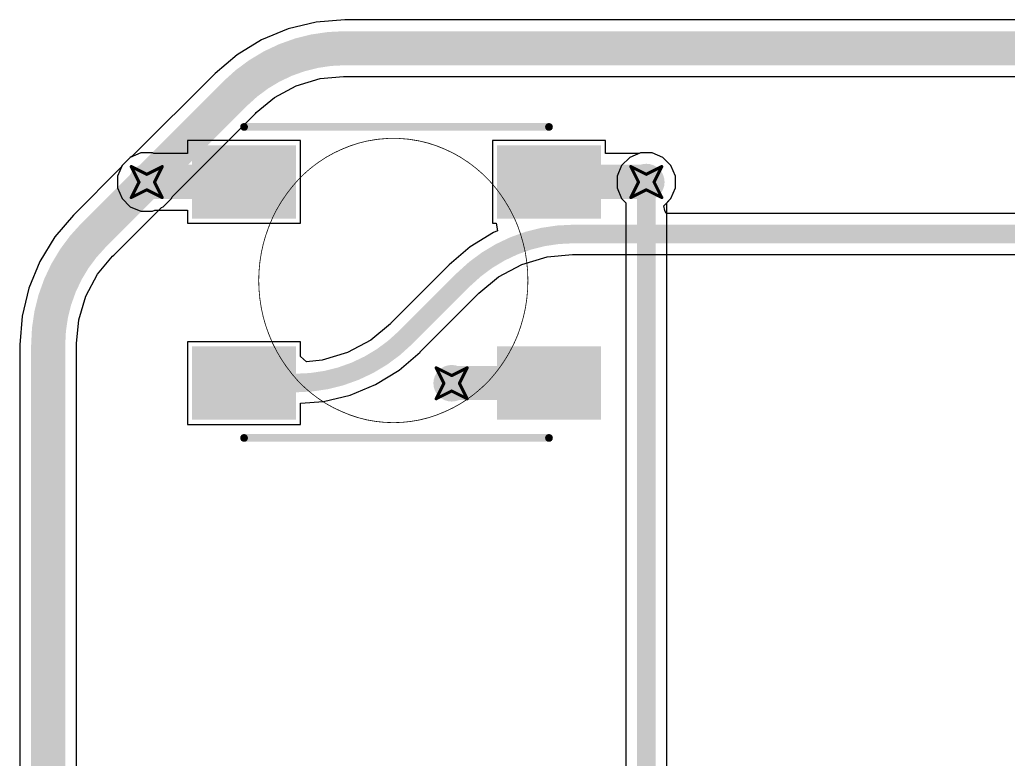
# Model space of a CAD drawing. Header units: inches. Extents: x -11 to 1110, y -7 to 455.
# Drawn here: x 598.4 to 614.61, y 272 to 284.13 of the extents above; entities that cross this region are included whole.
import ezdxf

# ---------------------------------------------------------------- set-up
doc = ezdxf.new("R2010")
doc.units = ezdxf.units.IN
for name, color, linetype in [('Bottom Layer', 5, 'Continuous'), ('Drill Drawing', 1, 'Continuous'), ('Mechanical 7', 56, 'Continuous'), ('Top Layer', 1, 'Continuous'), ('Top Overlay', 2, 'Continuous'), ('Top Paste', 8, 'Continuous'), ('Top Solder', 216, 'Continuous'), ('Via Holes', 16, 'Continuous')]:
    doc.layers.add(name, color=color, linetype=linetype)

msp = doc.modelspace()

# ---------------------------------------------------------------- hatches: boundary and pattern name
at = {"layer": 'Bottom Layer'}
h = msp.add_hatch(color=5, dxfattribs=at)
edge = h.paths.add_edge_path()
edge.add_arc((600.483, 281.471), 0.3, 0, 360)
h = msp.add_hatch(color=5, dxfattribs=at)
edge = h.paths.add_edge_path()
edge.add_arc((608.674, 281.471), 0.3, 0, 360)
h = msp.add_hatch(color=5, dxfattribs=at)
edge = h.paths.add_edge_path()
edge.add_arc((605.483, 278.171), 0.3, 0, 360)
at = {"layer": 'Top Layer'}
for points in [[(601.329, 281.975), (602.829, 281.975), (602.829, 280.975), (601.329, 280.975)], [(607.829, 280.975), (606.329, 280.975), (606.329, 281.975), (607.829, 281.975)], [(601.329, 278.675), (602.829, 278.675), (602.829, 277.675), (601.329, 277.675)], [(606.329, 278.675), (607.829, 278.675), (607.829, 277.675), (606.329, 277.675)]]:
    msp.add_hatch(color=1, dxfattribs=at).paths.add_polyline_path(points)
h = msp.add_hatch(color=1, dxfattribs=at)
edge = h.paths.add_edge_path()
edge.add_arc((600.483, 281.471), 0.3, 0, 360)
h = msp.add_hatch(color=1, dxfattribs=at)
edge = h.paths.add_edge_path()
edge.add_arc((608.674, 281.471), 0.3, 0, 360)
h = msp.add_hatch(color=1, dxfattribs=at)
edge = h.paths.add_edge_path()
edge.add_arc((605.483, 278.171), 0.3, 0, 360)
at = {"layer": 'Top Paste'}
for points in [[(601.329, 281.975), (602.829, 281.975), (602.829, 280.975), (601.329, 280.975)], [(607.829, 280.975), (606.329, 280.975), (606.329, 281.975), (607.829, 281.975)], [(601.329, 278.675), (602.829, 278.675), (602.829, 277.675), (601.329, 277.675)], [(606.329, 278.675), (607.829, 278.675), (607.829, 277.675), (606.329, 277.675)]]:
    msp.add_hatch(color=8, dxfattribs=at).paths.add_polyline_path(points)
at = {"layer": 'Top Solder'}
for points in [[(601.227, 282.076), (602.93, 282.076), (602.93, 280.873), (601.227, 280.873)], [(607.93, 280.873), (606.227, 280.873), (606.227, 282.076), (607.93, 282.076)], [(601.227, 278.776), (602.93, 278.776), (602.93, 277.573), (601.227, 277.573)], [(606.227, 278.776), (607.93, 278.776), (607.93, 277.573), (606.227, 277.573)]]:
    msp.add_hatch(color=216, dxfattribs=at).paths.add_polyline_path(points)
at = {"layer": 'Via Holes'}
h = msp.add_hatch(color=7, dxfattribs=at)
edge = h.paths.add_edge_path()
edge.add_arc((600.483, 281.471), 0.15, 0, 360)
h = msp.add_hatch(color=7, dxfattribs=at)
edge = h.paths.add_edge_path()
edge.add_arc((608.674, 281.471), 0.15, 0, 360)
h = msp.add_hatch(color=7, dxfattribs=at)
edge = h.paths.add_edge_path()
edge.add_arc((605.483, 278.171), 0.15, 0, 360)

# ---------------------------------------------------------------- linework, layer by layer
at = {"layer": 'Bottom Layer'}
for p, q in [((603.73, 284.133), (603.26, 284.096)), ((618.617, 284.133), (603.73, 284.133)), ((603.73, 284.133), (603.73, 284.133)), ((602.801, 283.986), (602.365, 283.805)), ((603.26, 284.096), (602.801, 283.986)), ((602.365, 283.805), (601.963, 283.559)), ((601.963, 283.559), (601.604, 283.252)), ((601.605, 283.252), (600.24, 281.888)), ((601.604, 283.252), (601.605, 283.252)), ((602.934, 283.048), (603.324, 283.167)), ((603.324, 283.167), (603.709, 283.204)), ((603.709, 283.204), (603.73, 283.2)), ((603.73, 283.2), (618.617, 283.2)), ((602.575, 282.856), (602.934, 283.048)), ((602.276, 282.611), (602.575, 282.856)), ((600.9, 281.229), (602.264, 282.593)), ((602.264, 282.593), (602.276, 282.611)), ((600.212, 281.876), (600.078, 281.742)), ((600.24, 281.888), (600.212, 281.876)), ((608.403, 281.876), (608.269, 281.742)), ((608.579, 281.949), (608.403, 281.876)), ((608.769, 281.949), (608.579, 281.949)), ((608.945, 281.876), (608.769, 281.949)), ((609.079, 281.742), (608.945, 281.876)), ((600.066, 281.714), (599.282, 280.929)), ((600.078, 281.742), (600.066, 281.714)), ((608.269, 281.742), (608.196, 281.566)), ((609.152, 281.566), (609.079, 281.742)), ((608.196, 281.566), (608.196, 281.376)), ((609.152, 281.376), (609.152, 281.566)), ((608.196, 281.376), (608.269, 281.201)), ((609.079, 281.201), (609.152, 281.376)), ((600.888, 281.201), (600.9, 281.229)), ((599.941, 280.27), (600.725, 281.054)), ((600.725, 281.054), (600.754, 281.066)), ((600.754, 281.066), (600.888, 281.201)), ((608.269, 281.201), (608.337, 281.132)), ((608.337, 281.132), (608.337, 268.299)), ((609.011, 281.132), (609.079, 281.201)), ((609.011, 268.299), (609.011, 281.132)), ((599.281, 280.929), (598.975, 280.571)), ((599.282, 280.929), (599.281, 280.929)), ((598.975, 280.571), (598.728, 280.168)), ((599.678, 279.959), (599.923, 280.258)), ((599.923, 280.258), (599.941, 280.27)), ((598.728, 280.168), (598.548, 279.732)), ((599.485, 279.599), (599.678, 279.959)), ((598.548, 279.732), (598.438, 279.274)), ((599.367, 279.209), (599.485, 279.599)), ((598.438, 279.274), (598.401, 278.803)), ((599.329, 278.824), (599.367, 279.209)), ((598.401, 278.803), (598.401, 278.803)), ((598.401, 278.803), (598.401, 264.054)), ((599.333, 278.803), (599.329, 278.824)), ((599.333, 264.054), (599.333, 278.803))]:
    msp.add_line(p, q, dxfattribs=at)
for points in [[(601.934, 282.923, 0.559, 0.559, -0.198912), (603.73, 283.666, 0.559, 0.559, 0)], [(603.73, 283.666, 0.559, 0.559, 0), (618.74, 283.666, 0.559, 0.559, 0)], [(600.483, 281.471, 0.559, 0.559, 0), (601.934, 282.923, 0.559, 0.559, 0)], [(599.611, 280.599, 0.559, 0.559, 0), (600.483, 281.471, 0.559, 0.559, 0)], [(608.674, 268.299, 0.305, 0.305, 0), (608.674, 281.471, 0.305, 0.305, 0)], [(598.867, 278.803, 0.559, 0.559, -0.198912), (599.611, 280.599, 0.559, 0.559, 0)], [(598.867, 263.931, 0.559, 0.559, 0), (598.867, 278.803, 0.559, 0.559, 0)]]:
    msp.add_lwpolyline(points, format="xyseb", dxfattribs=at)
for points in [[(603.591, 283.666, 0.279, 0.279, 1), (603.87, 283.666, 0.279, 0.279, 1)], [(603.591, 283.666, 0.279, 0.279, 1), (603.87, 283.666, 0.279, 0.279, 1)], [(601.795, 282.923, 0.279, 0.279, 1), (602.074, 282.923, 0.279, 0.279, 1)], [(601.795, 282.923, 0.279, 0.279, 1), (602.074, 282.923, 0.279, 0.279, 1)], [(600.343, 281.471, 0.279, 0.279, 1), (600.623, 281.471, 0.279, 0.279, 1)], [(600.343, 281.471, 0.279, 0.279, 1), (600.623, 281.471, 0.279, 0.279, 1)], [(608.598, 281.471, 0.152, 0.152, 1), (608.75, 281.471, 0.152, 0.152, 1)], [(599.471, 280.599, 0.279, 0.279, 1), (599.751, 280.599, 0.279, 0.279, 1)], [(599.471, 280.599, 0.279, 0.279, 1), (599.751, 280.599, 0.279, 0.279, 1)], [(598.728, 278.803, 0.279, 0.279, 1), (599.007, 278.803, 0.279, 0.279, 1)], [(598.728, 278.803, 0.279, 0.279, 1), (599.007, 278.803, 0.279, 0.279, 1)]]:
    msp.add_lwpolyline(points, format="xyseb", close=True, dxfattribs=at)
at = {"layer": 'Drill Drawing'}
for points in [[(600.229, 281.725, 0.0508, 0.0508, 0), (600.483, 281.598, 0.0508, 0.0508, 0)], [(600.229, 281.725, 0.0508, 0.0508, 0), (600.356, 281.471, 0.0508, 0.0508, 0)], [(600.483, 281.598, 0.0508, 0.0508, 0), (600.737, 281.725, 0.0508, 0.0508, 0)], [(600.61, 281.471, 0.0508, 0.0508, 0), (600.737, 281.725, 0.0508, 0.0508, 0)], [(608.42, 281.725, 0.0508, 0.0508, 0), (608.674, 281.598, 0.0508, 0.0508, 0)], [(608.42, 281.725, 0.0508, 0.0508, 0), (608.547, 281.471, 0.0508, 0.0508, 0)], [(608.674, 281.598, 0.0508, 0.0508, 0), (608.928, 281.725, 0.0508, 0.0508, 0)], [(608.801, 281.471, 0.0508, 0.0508, 0), (608.928, 281.725, 0.0508, 0.0508, 0)], [(600.229, 281.217, 0.0508, 0.0508, 0), (600.356, 281.471, 0.0508, 0.0508, 0)], [(600.61, 281.471, 0.0508, 0.0508, 0), (600.737, 281.217, 0.0508, 0.0508, 0)], [(608.42, 281.217, 0.0508, 0.0508, 0), (608.547, 281.471, 0.0508, 0.0508, 0)], [(608.801, 281.471, 0.0508, 0.0508, 0), (608.928, 281.217, 0.0508, 0.0508, 0)], [(600.229, 281.217, 0.0508, 0.0508, 0), (600.483, 281.344, 0.0508, 0.0508, 0)], [(600.483, 281.344, 0.0508, 0.0508, 0), (600.737, 281.217, 0.0508, 0.0508, 0)], [(608.42, 281.217, 0.0508, 0.0508, 0), (608.674, 281.344, 0.0508, 0.0508, 0)], [(608.674, 281.344, 0.0508, 0.0508, 0), (608.928, 281.217, 0.0508, 0.0508, 0)], [(605.229, 278.425, 0.0508, 0.0508, 0), (605.483, 278.298, 0.0508, 0.0508, 0)], [(605.229, 278.425, 0.0508, 0.0508, 0), (605.356, 278.171, 0.0508, 0.0508, 0)], [(605.483, 278.298, 0.0508, 0.0508, 0), (605.737, 278.425, 0.0508, 0.0508, 0)], [(605.61, 278.171, 0.0508, 0.0508, 0), (605.737, 278.425, 0.0508, 0.0508, 0)], [(605.229, 277.917, 0.0508, 0.0508, 0), (605.356, 278.171, 0.0508, 0.0508, 0)], [(605.61, 278.171, 0.0508, 0.0508, 0), (605.737, 277.917, 0.0508, 0.0508, 0)], [(605.229, 277.917, 0.0508, 0.0508, 0), (605.483, 278.044, 0.0508, 0.0508, 0)], [(605.483, 278.044, 0.0508, 0.0508, 0), (605.737, 277.917, 0.0508, 0.0508, 0)]]:
    msp.add_lwpolyline(points, format="xyseb", dxfattribs=at)
for points in [[(600.216, 281.725, 0.0254, 0.0254, 1), (600.242, 281.725, 0.0254, 0.0254, 1)], [(600.216, 281.725, 0.0254, 0.0254, 1), (600.242, 281.725, 0.0254, 0.0254, 1)], [(600.724, 281.725, 0.0254, 0.0254, 1), (600.75, 281.725, 0.0254, 0.0254, 1)], [(600.724, 281.725, 0.0254, 0.0254, 1), (600.75, 281.725, 0.0254, 0.0254, 1)], [(608.407, 281.725, 0.0254, 0.0254, 1), (608.433, 281.725, 0.0254, 0.0254, 1)], [(608.407, 281.725, 0.0254, 0.0254, 1), (608.433, 281.725, 0.0254, 0.0254, 1)], [(608.915, 281.725, 0.0254, 0.0254, 1), (608.941, 281.725, 0.0254, 0.0254, 1)], [(608.915, 281.725, 0.0254, 0.0254, 1), (608.941, 281.725, 0.0254, 0.0254, 1)], [(600.47, 281.598, 0.0254, 0.0254, 1), (600.496, 281.598, 0.0254, 0.0254, 1)], [(600.47, 281.598, 0.0254, 0.0254, 1), (600.496, 281.598, 0.0254, 0.0254, 1)], [(608.661, 281.598, 0.0254, 0.0254, 1), (608.687, 281.598, 0.0254, 0.0254, 1)], [(608.661, 281.598, 0.0254, 0.0254, 1), (608.687, 281.598, 0.0254, 0.0254, 1)], [(600.343, 281.471, 0.0254, 0.0254, 1), (600.369, 281.471, 0.0254, 0.0254, 1)], [(600.343, 281.471, 0.0254, 0.0254, 1), (600.369, 281.471, 0.0254, 0.0254, 1)], [(600.597, 281.471, 0.0254, 0.0254, 1), (600.623, 281.471, 0.0254, 0.0254, 1)], [(600.597, 281.471, 0.0254, 0.0254, 1), (600.623, 281.471, 0.0254, 0.0254, 1)], [(608.534, 281.471, 0.0254, 0.0254, 1), (608.56, 281.471, 0.0254, 0.0254, 1)], [(608.534, 281.471, 0.0254, 0.0254, 1), (608.56, 281.471, 0.0254, 0.0254, 1)], [(608.788, 281.471, 0.0254, 0.0254, 1), (608.814, 281.471, 0.0254, 0.0254, 1)], [(608.788, 281.471, 0.0254, 0.0254, 1), (608.814, 281.471, 0.0254, 0.0254, 1)], [(600.216, 281.217, 0.0254, 0.0254, 1), (600.242, 281.217, 0.0254, 0.0254, 1)], [(600.216, 281.217, 0.0254, 0.0254, 1), (600.242, 281.217, 0.0254, 0.0254, 1)], [(600.47, 281.344, 0.0254, 0.0254, 1), (600.496, 281.344, 0.0254, 0.0254, 1)], [(600.47, 281.344, 0.0254, 0.0254, 1), (600.496, 281.344, 0.0254, 0.0254, 1)], [(600.724, 281.217, 0.0254, 0.0254, 1), (600.75, 281.217, 0.0254, 0.0254, 1)], [(600.724, 281.217, 0.0254, 0.0254, 1), (600.75, 281.217, 0.0254, 0.0254, 1)], [(608.407, 281.217, 0.0254, 0.0254, 1), (608.433, 281.217, 0.0254, 0.0254, 1)], [(608.407, 281.217, 0.0254, 0.0254, 1), (608.433, 281.217, 0.0254, 0.0254, 1)], [(608.661, 281.344, 0.0254, 0.0254, 1), (608.687, 281.344, 0.0254, 0.0254, 1)], [(608.661, 281.344, 0.0254, 0.0254, 1), (608.687, 281.344, 0.0254, 0.0254, 1)], [(608.915, 281.217, 0.0254, 0.0254, 1), (608.941, 281.217, 0.0254, 0.0254, 1)], [(608.915, 281.217, 0.0254, 0.0254, 1), (608.941, 281.217, 0.0254, 0.0254, 1)], [(605.216, 278.425, 0.0254, 0.0254, 1), (605.242, 278.425, 0.0254, 0.0254, 1)], [(605.216, 278.425, 0.0254, 0.0254, 1), (605.242, 278.425, 0.0254, 0.0254, 1)], [(605.47, 278.298, 0.0254, 0.0254, 1), (605.496, 278.298, 0.0254, 0.0254, 1)], [(605.47, 278.298, 0.0254, 0.0254, 1), (605.496, 278.298, 0.0254, 0.0254, 1)], [(605.724, 278.425, 0.0254, 0.0254, 1), (605.75, 278.425, 0.0254, 0.0254, 1)], [(605.724, 278.425, 0.0254, 0.0254, 1), (605.75, 278.425, 0.0254, 0.0254, 1)], [(605.343, 278.171, 0.0254, 0.0254, 1), (605.369, 278.171, 0.0254, 0.0254, 1)], [(605.343, 278.171, 0.0254, 0.0254, 1), (605.369, 278.171, 0.0254, 0.0254, 1)], [(605.597, 278.171, 0.0254, 0.0254, 1), (605.623, 278.171, 0.0254, 0.0254, 1)], [(605.597, 278.171, 0.0254, 0.0254, 1), (605.623, 278.171, 0.0254, 0.0254, 1)], [(605.47, 278.044, 0.0254, 0.0254, 1), (605.496, 278.044, 0.0254, 0.0254, 1)], [(605.47, 278.044, 0.0254, 0.0254, 1), (605.496, 278.044, 0.0254, 0.0254, 1)], [(605.216, 277.917, 0.0254, 0.0254, 1), (605.242, 277.917, 0.0254, 0.0254, 1)], [(605.216, 277.917, 0.0254, 0.0254, 1), (605.242, 277.917, 0.0254, 0.0254, 1)], [(605.724, 277.917, 0.0254, 0.0254, 1), (605.75, 277.917, 0.0254, 0.0254, 1)], [(605.724, 277.917, 0.0254, 0.0254, 1), (605.75, 277.917, 0.0254, 0.0254, 1)]]:
    msp.add_lwpolyline(points, format="xyseb", close=True, dxfattribs=at)
at = {"layer": 'Mechanical 7'}
for points in [[(604.095, 282.144, 0.0127, 0.0127, -0.104119), (604.958, 282.144, 0.0127, 0.0127, 0)], [(604.095, 282.144, 0.0127, 0.0127, -0.104119), (604.958, 282.144, 0.0127, 0.0127, 0)], [(603.684, 282.01, 0.0127, 0.0127, -0.052114), (604.095, 282.144, 0.0127, 0.0127, 0)], [(603.684, 282.01, 0.0127, 0.0127, -0.052114), (604.095, 282.144, 0.0127, 0.0127, 0)], [(604.958, 282.144, 0.0127, 0.0127, -0.053396), (605.371, 282.01, 0.0127, 0.0127, 0)], [(604.958, 282.144, 0.0127, 0.0127, -0.053396), (605.371, 282.01, 0.0127, 0.0127, 0)], [(603.302, 281.797, 0.0127, 0.0127, -0.054572), (603.684, 282.01, 0.0127, 0.0127, 0)], [(603.302, 281.797, 0.0127, 0.0127, -0.054572), (603.684, 282.01, 0.0127, 0.0127, 0)], [(605.371, 282.01, 0.0127, 0.0127, -0.05253), (605.751, 281.797, 0.0127, 0.0127, 0)], [(605.371, 282.01, 0.0127, 0.0127, -0.05253), (605.751, 281.797, 0.0127, 0.0127, 0)], [(603.16, 281.689, 0.0127, 0.0127, -0.017982), (603.302, 281.797, 0.0127, 0.0127, 0)], [(603.16, 281.689, 0.0127, 0.0127, -0.017982), (603.302, 281.797, 0.0127, 0.0127, 0)], [(605.751, 281.797, 0.0127, 0.0127, -0.02272), (605.926, 281.66, 0.0127, 0.0127, 0)], [(605.751, 281.797, 0.0127, 0.0127, -0.02272), (605.926, 281.66, 0.0127, 0.0127, 0)], [(602.965, 281.507, 0.0127, 0.0127, -0.030746), (603.16, 281.689, 0.0127, 0.0127, 0)], [(602.965, 281.507, 0.0127, 0.0127, -0.030746), (603.16, 281.689, 0.0127, 0.0127, 0)], [(605.926, 281.66, 0.0127, 0.0127, -0.025635), (606.088, 281.507, 0.0127, 0.0127, 0)], [(605.926, 281.66, 0.0127, 0.0127, -0.025635), (606.088, 281.507, 0.0127, 0.0127, 0)], [(602.691, 281.151, 0.0127, 0.0127, -0.044074), (602.965, 281.507, 0.0127, 0.0127, 0)], [(602.691, 281.151, 0.0127, 0.0127, -0.044074), (602.965, 281.507, 0.0127, 0.0127, 0)], [(606.088, 281.507, 0.0127, 0.0127, -0.020959), (606.205, 281.372, 0.0127, 0.0127, 0)], [(606.088, 281.507, 0.0127, 0.0127, -0.020959), (606.205, 281.372, 0.0127, 0.0127, 0)], [(606.205, 281.372, 0.0127, 0.0127, -0.013963), (606.286, 281.264, 0.0127, 0.0127, 0)], [(606.205, 281.372, 0.0127, 0.0127, -0.013963), (606.286, 281.264, 0.0127, 0.0127, 0)], [(606.286, 281.264, 0.0127, 0.0127, -0.012507), (606.362, 281.151, 0.0127, 0.0127, 0)], [(606.286, 281.264, 0.0127, 0.0127, -0.012507), (606.362, 281.151, 0.0127, 0.0127, 0)], [(602.489, 280.75, 0.0127, 0.0127, -0.050386), (602.691, 281.151, 0.0127, 0.0127, 0)], [(602.489, 280.75, 0.0127, 0.0127, -0.050386), (602.691, 281.151, 0.0127, 0.0127, 0)], [(606.362, 281.151, 0.0127, 0.0127, -0.033211), (606.512, 280.875, 0.0127, 0.0127, 0)], [(606.362, 281.151, 0.0127, 0.0127, -0.033211), (606.512, 280.875, 0.0127, 0.0127, 0)], [(602.473, 280.708, 0.0127, 0.0127, -0.00538), (602.489, 280.75, 0.0127, 0.0127, 0)], [(602.473, 280.708, 0.0127, 0.0127, -0.00538), (602.489, 280.75, 0.0127, 0.0127, 0)], [(606.512, 280.875, 0.0127, 0.0127, -0.012964), (606.566, 280.75, 0.0127, 0.0127, 0)], [(606.512, 280.875, 0.0127, 0.0127, -0.012964), (606.566, 280.75, 0.0127, 0.0127, 0)], [(606.566, 280.75, 0.0127, 0.0127, -0.043294), (606.691, 280.313, 0.0127, 0.0127, 0)], [(606.566, 280.75, 0.0127, 0.0127, -0.043294), (606.691, 280.313, 0.0127, 0.0127, 0)], [(602.362, 280.313, 0.0127, 0.0127, -0.043492), (602.473, 280.708, 0.0127, 0.0127, 0)], [(602.362, 280.313, 0.0127, 0.0127, -0.043492), (602.473, 280.708, 0.0127, 0.0127, 0)], [(602.319, 279.856, 0.0127, 0.0127, -0.04646), (602.362, 280.313, 0.0127, 0.0127, 0)], [(602.319, 279.856, 0.0127, 0.0127, -0.04646), (602.362, 280.313, 0.0127, 0.0127, 0)], [(606.691, 280.313, 0.0127, 0.0127, -0.04536), (606.733, 279.856, 0.0127, 0.0127, 0)], [(606.691, 280.313, 0.0127, 0.0127, -0.04536), (606.733, 279.856, 0.0127, 0.0127, 0)], [(602.362, 279.401, 0.0127, 0.0127, -0.046745), (602.319, 279.856, 0.0127, 0.0127, 0)], [(602.362, 279.401, 0.0127, 0.0127, -0.046745), (602.319, 279.856, 0.0127, 0.0127, 0)], [(606.733, 279.856, 0.0127, 0.0127, -0.045639), (606.691, 279.401, 0.0127, 0.0127, 0)], [(606.733, 279.856, 0.0127, 0.0127, -0.045639), (606.691, 279.401, 0.0127, 0.0127, 0)], [(602.489, 278.964, 0.0127, 0.0127, -0.050034), (602.362, 279.401, 0.0127, 0.0127, 0)], [(602.489, 278.964, 0.0127, 0.0127, -0.050034), (602.362, 279.401, 0.0127, 0.0127, 0)], [(606.691, 279.401, 0.0127, 0.0127, -0.044565), (606.566, 278.964, 0.0127, 0.0127, 0)], [(606.691, 279.401, 0.0127, 0.0127, -0.044565), (606.566, 278.964, 0.0127, 0.0127, 0)], [(602.691, 278.564, 0.0127, 0.0127, -0.050389), (602.489, 278.964, 0.0127, 0.0127, 0)], [(602.691, 278.564, 0.0127, 0.0127, -0.050389), (602.489, 278.964, 0.0127, 0.0127, 0)], [(606.566, 278.964, 0.0127, 0.0127, -0.031489), (606.43, 278.679, 0.0127, 0.0127, 0)], [(606.566, 278.964, 0.0127, 0.0127, -0.031489), (606.43, 278.679, 0.0127, 0.0127, 0)], [(606.43, 278.679, 0.0127, 0.0127, -0.014663), (606.362, 278.564, 0.0127, 0.0127, 0)], [(606.43, 278.679, 0.0127, 0.0127, -0.014663), (606.362, 278.564, 0.0127, 0.0127, 0)], [(602.965, 278.207, 0.0127, 0.0127, -0.043998), (602.691, 278.564, 0.0127, 0.0127, 0)], [(602.965, 278.207, 0.0127, 0.0127, -0.043998), (602.691, 278.564, 0.0127, 0.0127, 0)], [(606.362, 278.564, 0.0127, 0.0127, -0.017303), (606.259, 278.414, 0.0127, 0.0127, 0)], [(606.362, 278.564, 0.0127, 0.0127, -0.017303), (606.259, 278.414, 0.0127, 0.0127, 0)], [(606.259, 278.414, 0.0127, 0.0127, -0.019469), (606.147, 278.274, 0.0127, 0.0127, 0)], [(606.259, 278.414, 0.0127, 0.0127, -0.019469), (606.147, 278.274, 0.0127, 0.0127, 0)], [(603.059, 278.114, 0.0127, 0.0127, -0.016016), (602.965, 278.207, 0.0127, 0.0127, 0)], [(603.059, 278.114, 0.0127, 0.0127, -0.016016), (602.965, 278.207, 0.0127, 0.0127, 0)], [(606.088, 278.207, 0.0127, 0.0127, -0.025701), (605.926, 278.055, 0.0127, 0.0127, 0)], [(606.088, 278.207, 0.0127, 0.0127, -0.025701), (605.926, 278.055, 0.0127, 0.0127, 0)], [(606.147, 278.274, 0.0127, 0.0127, -0.010518), (606.088, 278.207, 0.0127, 0.0127, 0)], [(606.147, 278.274, 0.0127, 0.0127, -0.010518), (606.088, 278.207, 0.0127, 0.0127, 0)], [(603.16, 278.026, 0.0127, 0.0127, -0.014702), (603.059, 278.114, 0.0127, 0.0127, 0)], [(603.16, 278.026, 0.0127, 0.0127, -0.014702), (603.059, 278.114, 0.0127, 0.0127, 0)], [(603.302, 277.917, 0.0127, 0.0127, -0.017412), (603.16, 278.026, 0.0127, 0.0127, 0)], [(603.302, 277.917, 0.0127, 0.0127, -0.017412), (603.16, 278.026, 0.0127, 0.0127, 0)], [(605.926, 278.055, 0.0127, 0.0127, -0.017969), (605.787, 277.944, 0.0127, 0.0127, 0)], [(605.926, 278.055, 0.0127, 0.0127, -0.017969), (605.787, 277.944, 0.0127, 0.0127, 0)], [(603.684, 277.705, 0.0127, 0.0127, -0.055044), (603.302, 277.917, 0.0127, 0.0127, 0)], [(603.684, 277.705, 0.0127, 0.0127, -0.055044), (603.302, 277.917, 0.0127, 0.0127, 0)], [(605.751, 277.917, 0.0127, 0.0127, -0.053007), (605.371, 277.705, 0.0127, 0.0127, 0)], [(605.751, 277.917, 0.0127, 0.0127, -0.053007), (605.371, 277.705, 0.0127, 0.0127, 0)], [(605.751, 277.917, 0.0127, 0.0127, 0), (605.787, 277.944, 0.0127, 0.0127, 0)], [(605.751, 277.917, 0.0127, 0.0127, 0), (605.787, 277.944, 0.0127, 0.0127, 0)], [(604.095, 277.57, 0.0127, 0.0127, -0.052662), (603.684, 277.705, 0.0127, 0.0127, 0)], [(604.095, 277.57, 0.0127, 0.0127, -0.052662), (603.684, 277.705, 0.0127, 0.0127, 0)], [(605.371, 277.705, 0.0127, 0.0127, -0.053946), (604.958, 277.57, 0.0127, 0.0127, 0)], [(605.371, 277.705, 0.0127, 0.0127, -0.053946), (604.958, 277.57, 0.0127, 0.0127, 0)], [(604.527, 277.525, 0.0127, 0.0127, -0.051442), (604.095, 277.57, 0.0127, 0.0127, 0)], [(604.527, 277.525, 0.0127, 0.0127, -0.051442), (604.095, 277.57, 0.0127, 0.0127, 0)], [(604.958, 277.57, 0.0127, 0.0127, -0.051571), (604.527, 277.525, 0.0127, 0.0127, 0)], [(604.958, 277.57, 0.0127, 0.0127, -0.051571), (604.527, 277.525, 0.0127, 0.0127, 0)]]:
    msp.add_lwpolyline(points, format="xyseb", dxfattribs=at)
for points in [[(604.091, 282.144, 0.00635, 0.00635, 1), (604.098, 282.144, 0.00635, 0.00635, 1)], [(604.091, 282.144, 0.00635, 0.00635, 1), (604.098, 282.144, 0.00635, 0.00635, 1)], [(604.091, 282.144, 0.00635, 0.00635, 1), (604.098, 282.144, 0.00635, 0.00635, 1)], [(604.091, 282.144, 0.00635, 0.00635, 1), (604.098, 282.144, 0.00635, 0.00635, 1)], [(604.955, 282.144, 0.00635, 0.00635, 1), (604.961, 282.144, 0.00635, 0.00635, 1)], [(604.955, 282.144, 0.00635, 0.00635, 1), (604.961, 282.144, 0.00635, 0.00635, 1)], [(604.955, 282.144, 0.00635, 0.00635, 1), (604.961, 282.144, 0.00635, 0.00635, 1)], [(604.955, 282.144, 0.00635, 0.00635, 1), (604.961, 282.144, 0.00635, 0.00635, 1)], [(603.681, 282.01, 0.00635, 0.00635, 1), (603.687, 282.01, 0.00635, 0.00635, 1)], [(603.681, 282.01, 0.00635, 0.00635, 1), (603.687, 282.01, 0.00635, 0.00635, 1)], [(603.681, 282.01, 0.00635, 0.00635, 1), (603.687, 282.01, 0.00635, 0.00635, 1)], [(603.681, 282.01, 0.00635, 0.00635, 1), (603.687, 282.01, 0.00635, 0.00635, 1)], [(605.368, 282.01, 0.00635, 0.00635, 1), (605.374, 282.01, 0.00635, 0.00635, 1)], [(605.368, 282.01, 0.00635, 0.00635, 1), (605.374, 282.01, 0.00635, 0.00635, 1)], [(605.368, 282.01, 0.00635, 0.00635, 1), (605.374, 282.01, 0.00635, 0.00635, 1)], [(605.368, 282.01, 0.00635, 0.00635, 1), (605.374, 282.01, 0.00635, 0.00635, 1)], [(603.298, 281.797, 0.00635, 0.00635, 1), (603.305, 281.797, 0.00635, 0.00635, 1)], [(603.298, 281.797, 0.00635, 0.00635, 1), (603.305, 281.797, 0.00635, 0.00635, 1)], [(603.298, 281.797, 0.00635, 0.00635, 1), (603.305, 281.797, 0.00635, 0.00635, 1)], [(603.298, 281.797, 0.00635, 0.00635, 1), (603.305, 281.797, 0.00635, 0.00635, 1)], [(605.747, 281.797, 0.00635, 0.00635, 1), (605.754, 281.797, 0.00635, 0.00635, 1)], [(605.747, 281.797, 0.00635, 0.00635, 1), (605.754, 281.797, 0.00635, 0.00635, 1)], [(605.747, 281.797, 0.00635, 0.00635, 1), (605.754, 281.797, 0.00635, 0.00635, 1)], [(605.747, 281.797, 0.00635, 0.00635, 1), (605.754, 281.797, 0.00635, 0.00635, 1)], [(603.157, 281.689, 0.00635, 0.00635, 1), (603.163, 281.689, 0.00635, 0.00635, 1)], [(603.157, 281.689, 0.00635, 0.00635, 1), (603.163, 281.689, 0.00635, 0.00635, 1)], [(603.157, 281.689, 0.00635, 0.00635, 1), (603.163, 281.689, 0.00635, 0.00635, 1)], [(603.157, 281.689, 0.00635, 0.00635, 1), (603.163, 281.689, 0.00635, 0.00635, 1)], [(605.923, 281.66, 0.00635, 0.00635, 1), (605.93, 281.66, 0.00635, 0.00635, 1)], [(605.923, 281.66, 0.00635, 0.00635, 1), (605.93, 281.66, 0.00635, 0.00635, 1)], [(605.923, 281.66, 0.00635, 0.00635, 1), (605.93, 281.66, 0.00635, 0.00635, 1)], [(605.923, 281.66, 0.00635, 0.00635, 1), (605.93, 281.66, 0.00635, 0.00635, 1)], [(602.961, 281.507, 0.00635, 0.00635, 1), (602.968, 281.507, 0.00635, 0.00635, 1)], [(602.961, 281.507, 0.00635, 0.00635, 1), (602.968, 281.507, 0.00635, 0.00635, 1)], [(602.961, 281.507, 0.00635, 0.00635, 1), (602.968, 281.507, 0.00635, 0.00635, 1)], [(602.961, 281.507, 0.00635, 0.00635, 1), (602.968, 281.507, 0.00635, 0.00635, 1)], [(606.085, 281.507, 0.00635, 0.00635, 1), (606.091, 281.507, 0.00635, 0.00635, 1)], [(606.085, 281.507, 0.00635, 0.00635, 1), (606.091, 281.507, 0.00635, 0.00635, 1)], [(606.085, 281.507, 0.00635, 0.00635, 1), (606.091, 281.507, 0.00635, 0.00635, 1)], [(606.085, 281.507, 0.00635, 0.00635, 1), (606.091, 281.507, 0.00635, 0.00635, 1)], [(606.201, 281.372, 0.00635, 0.00635, 1), (606.208, 281.372, 0.00635, 0.00635, 1)], [(606.201, 281.372, 0.00635, 0.00635, 1), (606.208, 281.372, 0.00635, 0.00635, 1)], [(606.201, 281.372, 0.00635, 0.00635, 1), (606.208, 281.372, 0.00635, 0.00635, 1)], [(606.201, 281.372, 0.00635, 0.00635, 1), (606.208, 281.372, 0.00635, 0.00635, 1)], [(606.283, 281.264, 0.00635, 0.00635, 1), (606.289, 281.264, 0.00635, 0.00635, 1)], [(606.283, 281.264, 0.00635, 0.00635, 1), (606.289, 281.264, 0.00635, 0.00635, 1)], [(606.283, 281.264, 0.00635, 0.00635, 1), (606.289, 281.264, 0.00635, 0.00635, 1)], [(606.283, 281.264, 0.00635, 0.00635, 1), (606.289, 281.264, 0.00635, 0.00635, 1)], [(602.687, 281.151, 0.00635, 0.00635, 1), (602.694, 281.151, 0.00635, 0.00635, 1)], [(602.687, 281.151, 0.00635, 0.00635, 1), (602.694, 281.151, 0.00635, 0.00635, 1)], [(602.687, 281.151, 0.00635, 0.00635, 1), (602.694, 281.151, 0.00635, 0.00635, 1)], [(602.687, 281.151, 0.00635, 0.00635, 1), (602.694, 281.151, 0.00635, 0.00635, 1)], [(606.359, 281.151, 0.00635, 0.00635, 1), (606.365, 281.151, 0.00635, 0.00635, 1)], [(606.359, 281.151, 0.00635, 0.00635, 1), (606.365, 281.151, 0.00635, 0.00635, 1)], [(606.359, 281.151, 0.00635, 0.00635, 1), (606.365, 281.151, 0.00635, 0.00635, 1)], [(606.359, 281.151, 0.00635, 0.00635, 1), (606.365, 281.151, 0.00635, 0.00635, 1)], [(602.486, 280.75, 0.00635, 0.00635, 1), (602.493, 280.75, 0.00635, 0.00635, 1)], [(602.486, 280.75, 0.00635, 0.00635, 1), (602.493, 280.75, 0.00635, 0.00635, 1)], [(602.486, 280.75, 0.00635, 0.00635, 1), (602.493, 280.75, 0.00635, 0.00635, 1)], [(602.486, 280.75, 0.00635, 0.00635, 1), (602.493, 280.75, 0.00635, 0.00635, 1)], [(606.509, 280.875, 0.00635, 0.00635, 1), (606.515, 280.875, 0.00635, 0.00635, 1)], [(606.509, 280.875, 0.00635, 0.00635, 1), (606.515, 280.875, 0.00635, 0.00635, 1)], [(606.509, 280.875, 0.00635, 0.00635, 1), (606.515, 280.875, 0.00635, 0.00635, 1)], [(606.509, 280.875, 0.00635, 0.00635, 1), (606.515, 280.875, 0.00635, 0.00635, 1)], [(606.563, 280.75, 0.00635, 0.00635, 1), (606.569, 280.75, 0.00635, 0.00635, 1)], [(606.563, 280.75, 0.00635, 0.00635, 1), (606.569, 280.75, 0.00635, 0.00635, 1)], [(606.563, 280.75, 0.00635, 0.00635, 1), (606.569, 280.75, 0.00635, 0.00635, 1)], [(606.563, 280.75, 0.00635, 0.00635, 1), (606.569, 280.75, 0.00635, 0.00635, 1)], [(602.47, 280.708, 0.00635, 0.00635, 1), (602.476, 280.708, 0.00635, 0.00635, 1)], [(602.47, 280.708, 0.00635, 0.00635, 1), (602.476, 280.708, 0.00635, 0.00635, 1)], [(602.47, 280.708, 0.00635, 0.00635, 1), (602.476, 280.708, 0.00635, 0.00635, 1)], [(602.47, 280.708, 0.00635, 0.00635, 1), (602.476, 280.708, 0.00635, 0.00635, 1)], [(602.359, 280.313, 0.00635, 0.00635, 1), (602.365, 280.313, 0.00635, 0.00635, 1)], [(602.359, 280.313, 0.00635, 0.00635, 1), (602.365, 280.313, 0.00635, 0.00635, 1)], [(602.359, 280.313, 0.00635, 0.00635, 1), (602.365, 280.313, 0.00635, 0.00635, 1)], [(602.359, 280.313, 0.00635, 0.00635, 1), (602.365, 280.313, 0.00635, 0.00635, 1)], [(606.687, 280.313, 0.00635, 0.00635, 1), (606.694, 280.313, 0.00635, 0.00635, 1)], [(606.687, 280.313, 0.00635, 0.00635, 1), (606.694, 280.313, 0.00635, 0.00635, 1)], [(606.687, 280.313, 0.00635, 0.00635, 1), (606.694, 280.313, 0.00635, 0.00635, 1)], [(606.687, 280.313, 0.00635, 0.00635, 1), (606.694, 280.313, 0.00635, 0.00635, 1)], [(602.316, 279.856, 0.00635, 0.00635, 1), (602.322, 279.856, 0.00635, 0.00635, 1)], [(602.316, 279.856, 0.00635, 0.00635, 1), (602.322, 279.856, 0.00635, 0.00635, 1)], [(602.316, 279.856, 0.00635, 0.00635, 1), (602.322, 279.856, 0.00635, 0.00635, 1)], [(602.316, 279.856, 0.00635, 0.00635, 1), (602.322, 279.856, 0.00635, 0.00635, 1)], [(606.729, 279.856, 0.00635, 0.00635, 1), (606.736, 279.856, 0.00635, 0.00635, 1)], [(606.729, 279.856, 0.00635, 0.00635, 1), (606.736, 279.856, 0.00635, 0.00635, 1)], [(606.729, 279.856, 0.00635, 0.00635, 1), (606.736, 279.856, 0.00635, 0.00635, 1)], [(606.729, 279.856, 0.00635, 0.00635, 1), (606.736, 279.856, 0.00635, 0.00635, 1)], [(602.359, 279.401, 0.00635, 0.00635, 1), (602.365, 279.401, 0.00635, 0.00635, 1)], [(602.359, 279.401, 0.00635, 0.00635, 1), (602.365, 279.401, 0.00635, 0.00635, 1)], [(602.359, 279.401, 0.00635, 0.00635, 1), (602.365, 279.401, 0.00635, 0.00635, 1)], [(602.359, 279.401, 0.00635, 0.00635, 1), (602.365, 279.401, 0.00635, 0.00635, 1)], [(606.687, 279.401, 0.00635, 0.00635, 1), (606.694, 279.401, 0.00635, 0.00635, 1)], [(606.687, 279.401, 0.00635, 0.00635, 1), (606.694, 279.401, 0.00635, 0.00635, 1)], [(606.687, 279.401, 0.00635, 0.00635, 1), (606.694, 279.401, 0.00635, 0.00635, 1)], [(606.687, 279.401, 0.00635, 0.00635, 1), (606.694, 279.401, 0.00635, 0.00635, 1)], [(602.486, 278.964, 0.00635, 0.00635, 1), (602.493, 278.964, 0.00635, 0.00635, 1)], [(602.486, 278.964, 0.00635, 0.00635, 1), (602.493, 278.964, 0.00635, 0.00635, 1)], [(602.486, 278.964, 0.00635, 0.00635, 1), (602.493, 278.964, 0.00635, 0.00635, 1)], [(602.486, 278.964, 0.00635, 0.00635, 1), (602.493, 278.964, 0.00635, 0.00635, 1)], [(606.563, 278.964, 0.00635, 0.00635, 1), (606.569, 278.964, 0.00635, 0.00635, 1)], [(606.563, 278.964, 0.00635, 0.00635, 1), (606.569, 278.964, 0.00635, 0.00635, 1)], [(606.563, 278.964, 0.00635, 0.00635, 1), (606.569, 278.964, 0.00635, 0.00635, 1)], [(606.563, 278.964, 0.00635, 0.00635, 1), (606.569, 278.964, 0.00635, 0.00635, 1)], [(606.427, 278.679, 0.00635, 0.00635, 1), (606.434, 278.679, 0.00635, 0.00635, 1)], [(606.427, 278.679, 0.00635, 0.00635, 1), (606.434, 278.679, 0.00635, 0.00635, 1)], [(606.427, 278.679, 0.00635, 0.00635, 1), (606.434, 278.679, 0.00635, 0.00635, 1)], [(606.427, 278.679, 0.00635, 0.00635, 1), (606.434, 278.679, 0.00635, 0.00635, 1)], [(602.687, 278.564, 0.00635, 0.00635, 1), (602.694, 278.564, 0.00635, 0.00635, 1)], [(602.687, 278.564, 0.00635, 0.00635, 1), (602.694, 278.564, 0.00635, 0.00635, 1)], [(602.687, 278.564, 0.00635, 0.00635, 1), (602.694, 278.564, 0.00635, 0.00635, 1)], [(602.687, 278.564, 0.00635, 0.00635, 1), (602.694, 278.564, 0.00635, 0.00635, 1)], [(606.359, 278.564, 0.00635, 0.00635, 1), (606.365, 278.564, 0.00635, 0.00635, 1)], [(606.359, 278.564, 0.00635, 0.00635, 1), (606.365, 278.564, 0.00635, 0.00635, 1)], [(606.359, 278.564, 0.00635, 0.00635, 1), (606.365, 278.564, 0.00635, 0.00635, 1)], [(606.359, 278.564, 0.00635, 0.00635, 1), (606.365, 278.564, 0.00635, 0.00635, 1)], [(606.256, 278.414, 0.00635, 0.00635, 1), (606.262, 278.414, 0.00635, 0.00635, 1)], [(606.256, 278.414, 0.00635, 0.00635, 1), (606.262, 278.414, 0.00635, 0.00635, 1)], [(606.256, 278.414, 0.00635, 0.00635, 1), (606.262, 278.414, 0.00635, 0.00635, 1)], [(606.256, 278.414, 0.00635, 0.00635, 1), (606.262, 278.414, 0.00635, 0.00635, 1)], [(602.961, 278.207, 0.00635, 0.00635, 1), (602.968, 278.207, 0.00635, 0.00635, 1)], [(602.961, 278.207, 0.00635, 0.00635, 1), (602.968, 278.207, 0.00635, 0.00635, 1)], [(602.961, 278.207, 0.00635, 0.00635, 1), (602.968, 278.207, 0.00635, 0.00635, 1)], [(602.961, 278.207, 0.00635, 0.00635, 1), (602.968, 278.207, 0.00635, 0.00635, 1)], [(606.085, 278.207, 0.00635, 0.00635, 1), (606.091, 278.207, 0.00635, 0.00635, 1)], [(606.085, 278.207, 0.00635, 0.00635, 1), (606.091, 278.207, 0.00635, 0.00635, 1)], [(606.085, 278.207, 0.00635, 0.00635, 1), (606.091, 278.207, 0.00635, 0.00635, 1)], [(606.085, 278.207, 0.00635, 0.00635, 1), (606.091, 278.207, 0.00635, 0.00635, 1)], [(606.144, 278.274, 0.00635, 0.00635, 1), (606.151, 278.274, 0.00635, 0.00635, 1)], [(606.144, 278.274, 0.00635, 0.00635, 1), (606.151, 278.274, 0.00635, 0.00635, 1)], [(606.144, 278.274, 0.00635, 0.00635, 1), (606.151, 278.274, 0.00635, 0.00635, 1)], [(606.144, 278.274, 0.00635, 0.00635, 1), (606.151, 278.274, 0.00635, 0.00635, 1)], [(603.056, 278.114, 0.00635, 0.00635, 1), (603.063, 278.114, 0.00635, 0.00635, 1)], [(603.056, 278.114, 0.00635, 0.00635, 1), (603.063, 278.114, 0.00635, 0.00635, 1)], [(603.056, 278.114, 0.00635, 0.00635, 1), (603.063, 278.114, 0.00635, 0.00635, 1)], [(603.056, 278.114, 0.00635, 0.00635, 1), (603.063, 278.114, 0.00635, 0.00635, 1)], [(603.157, 278.026, 0.00635, 0.00635, 1), (603.163, 278.026, 0.00635, 0.00635, 1)], [(603.157, 278.026, 0.00635, 0.00635, 1), (603.163, 278.026, 0.00635, 0.00635, 1)], [(603.157, 278.026, 0.00635, 0.00635, 1), (603.163, 278.026, 0.00635, 0.00635, 1)], [(603.157, 278.026, 0.00635, 0.00635, 1), (603.163, 278.026, 0.00635, 0.00635, 1)], [(605.923, 278.055, 0.00635, 0.00635, 1), (605.93, 278.055, 0.00635, 0.00635, 1)], [(605.923, 278.055, 0.00635, 0.00635, 1), (605.93, 278.055, 0.00635, 0.00635, 1)], [(605.923, 278.055, 0.00635, 0.00635, 1), (605.93, 278.055, 0.00635, 0.00635, 1)], [(605.923, 278.055, 0.00635, 0.00635, 1), (605.93, 278.055, 0.00635, 0.00635, 1)], [(603.298, 277.917, 0.00635, 0.00635, 1), (603.305, 277.917, 0.00635, 0.00635, 1)], [(603.298, 277.917, 0.00635, 0.00635, 1), (603.305, 277.917, 0.00635, 0.00635, 1)], [(603.298, 277.917, 0.00635, 0.00635, 1), (603.305, 277.917, 0.00635, 0.00635, 1)], [(603.298, 277.917, 0.00635, 0.00635, 1), (603.305, 277.917, 0.00635, 0.00635, 1)], [(605.747, 277.917, 0.00635, 0.00635, 1), (605.754, 277.917, 0.00635, 0.00635, 1)], [(605.747, 277.917, 0.00635, 0.00635, 1), (605.754, 277.917, 0.00635, 0.00635, 1)], [(605.747, 277.917, 0.00635, 0.00635, 1), (605.754, 277.917, 0.00635, 0.00635, 1)], [(605.747, 277.917, 0.00635, 0.00635, 1), (605.754, 277.917, 0.00635, 0.00635, 1)], [(605.784, 277.944, 0.00635, 0.00635, 1), (605.79, 277.944, 0.00635, 0.00635, 1)], [(605.784, 277.944, 0.00635, 0.00635, 1), (605.79, 277.944, 0.00635, 0.00635, 1)], [(605.784, 277.944, 0.00635, 0.00635, 1), (605.79, 277.944, 0.00635, 0.00635, 1)], [(605.784, 277.944, 0.00635, 0.00635, 1), (605.79, 277.944, 0.00635, 0.00635, 1)], [(603.681, 277.705, 0.00635, 0.00635, 1), (603.687, 277.705, 0.00635, 0.00635, 1)], [(603.681, 277.705, 0.00635, 0.00635, 1), (603.687, 277.705, 0.00635, 0.00635, 1)], [(603.681, 277.705, 0.00635, 0.00635, 1), (603.687, 277.705, 0.00635, 0.00635, 1)], [(603.681, 277.705, 0.00635, 0.00635, 1), (603.687, 277.705, 0.00635, 0.00635, 1)], [(605.368, 277.705, 0.00635, 0.00635, 1), (605.374, 277.705, 0.00635, 0.00635, 1)], [(605.368, 277.705, 0.00635, 0.00635, 1), (605.374, 277.705, 0.00635, 0.00635, 1)], [(605.368, 277.705, 0.00635, 0.00635, 1), (605.374, 277.705, 0.00635, 0.00635, 1)], [(605.368, 277.705, 0.00635, 0.00635, 1), (605.374, 277.705, 0.00635, 0.00635, 1)], [(604.091, 277.57, 0.00635, 0.00635, 1), (604.098, 277.57, 0.00635, 0.00635, 1)], [(604.091, 277.57, 0.00635, 0.00635, 1), (604.098, 277.57, 0.00635, 0.00635, 1)], [(604.091, 277.57, 0.00635, 0.00635, 1), (604.098, 277.57, 0.00635, 0.00635, 1)], [(604.091, 277.57, 0.00635, 0.00635, 1), (604.098, 277.57, 0.00635, 0.00635, 1)], [(604.524, 277.525, 0.00635, 0.00635, 1), (604.531, 277.525, 0.00635, 0.00635, 1)], [(604.524, 277.525, 0.00635, 0.00635, 1), (604.531, 277.525, 0.00635, 0.00635, 1)], [(604.524, 277.525, 0.00635, 0.00635, 1), (604.531, 277.525, 0.00635, 0.00635, 1)], [(604.524, 277.525, 0.00635, 0.00635, 1), (604.531, 277.525, 0.00635, 0.00635, 1)], [(604.955, 277.57, 0.00635, 0.00635, 1), (604.961, 277.57, 0.00635, 0.00635, 1)], [(604.955, 277.57, 0.00635, 0.00635, 1), (604.961, 277.57, 0.00635, 0.00635, 1)], [(604.955, 277.57, 0.00635, 0.00635, 1), (604.961, 277.57, 0.00635, 0.00635, 1)], [(604.955, 277.57, 0.00635, 0.00635, 1), (604.961, 277.57, 0.00635, 0.00635, 1)]]:
    msp.add_lwpolyline(points, format="xyseb", close=True, dxfattribs=at)
at = {"layer": 'Top Layer'}
for p, q in [((603.006, 282.152), (601.151, 282.152)), ((601.151, 282.152), (601.151, 281.941)), ((603.006, 280.797), (603.006, 282.152)), ((608.006, 282.152), (606.151, 282.152)), ((606.151, 282.152), (606.151, 280.797)), ((608.006, 281.941), (608.006, 282.152)), ((600.212, 281.876), (600.078, 281.742)), ((600.388, 281.949), (600.212, 281.876)), ((600.578, 281.949), (600.388, 281.949)), ((600.598, 281.941), (600.578, 281.949)), ((601.151, 281.941), (600.598, 281.941)), ((608.559, 281.941), (608.006, 281.941)), ((608.579, 281.949), (608.559, 281.941)), ((608.769, 281.949), (608.579, 281.949)), ((608.945, 281.876), (608.769, 281.949)), ((609.079, 281.742), (608.945, 281.876)), ((600.078, 281.742), (600.005, 281.566)), ((609.152, 281.566), (609.079, 281.742)), ((600.005, 281.566), (600.005, 281.376)), ((609.152, 281.376), (609.152, 281.566)), ((600.005, 281.376), (600.078, 281.201)), ((609.079, 281.201), (609.152, 281.376)), ((600.078, 281.201), (600.212, 281.066)), ((600.212, 281.066), (600.388, 280.993)), ((608.962, 281.083), (609.079, 281.201)), ((608.976, 281.004), (608.962, 281.083)), ((600.388, 280.993), (600.578, 280.993)), ((600.578, 280.993), (600.614, 281.008)), ((600.614, 281.008), (601.151, 281.008)), ((601.151, 281.008), (601.151, 280.797)), ((609.001, 280.956), (608.976, 281.004)), ((615.228, 280.956), (609.001, 280.956)), ((601.151, 280.797), (603.006, 280.797)), ((606.151, 280.797), (606.212, 280.797)), ((606.212, 280.797), (606.237, 280.672)), ((606.17, 280.644), (605.785, 280.408)), ((606.237, 280.672), (606.17, 280.644)), ((605.785, 280.408), (605.441, 280.115)), ((606.632, 280.119), (607.046, 280.245)), ((607.046, 280.245), (607.462, 280.285)), ((607.462, 280.285), (607.477, 280.283)), ((607.477, 280.283), (615.228, 280.283)), ((605.443, 280.113), (604.486, 279.157)), ((605.441, 280.115), (605.443, 280.113)), ((606.251, 279.915), (606.632, 280.119)), ((605.927, 279.65), (606.251, 279.915)), ((604.962, 278.68), (605.919, 279.637)), ((605.919, 279.637), (605.927, 279.65)), ((604.478, 279.144), (604.155, 278.879)), ((604.486, 279.157), (604.478, 279.144)), ((603.006, 278.852), (601.151, 278.852)), ((601.151, 278.852), (601.151, 277.497)), ((603.006, 278.609), (603.006, 278.852)), ((604.155, 278.879), (603.773, 278.675)), ((603.773, 278.675), (603.359, 278.549)), ((604.621, 278.385), (604.964, 278.679)), ((604.964, 278.679), (604.962, 278.68)), ((603.1, 278.524), (603.006, 278.609)), ((603.359, 278.549), (603.1, 278.524)), ((604.235, 278.149), (604.621, 278.385)), ((603.818, 277.976), (604.235, 278.149)), ((603.379, 277.871), (603.818, 277.976)), ((603.006, 277.842), (603.379, 277.871)), ((603.006, 277.497), (603.006, 277.842)), ((601.151, 277.497), (603.006, 277.497))]:
    msp.add_line(p, q, dxfattribs=at)
for points in [[(600.483, 281.475, 0.559, 0.559, 0), (602.079, 281.475, 0.559, 0.559, 0)], [(607.079, 281.475, 0.559, 0.559, 0), (608.674, 281.475, 0.559, 0.559, 0)], [(605.681, 279.875, 0.305, 0.305, -0.198912), (607.477, 280.619, 0.305, 0.305, 0)], [(607.477, 280.619, 0.305, 0.305, 0), (615.228, 280.619, 0.305, 0.305, 0)], [(604.724, 278.919, 0.305, 0.305, 0), (605.681, 279.875, 0.305, 0.305, 0)], [(604.724, 278.919, 0.305, 0.305, -0.198912), (602.928, 278.175, 0.305, 0.305, 0)], [(602.079, 278.175, 0.305, 0.305, 0), (602.928, 278.175, 0.305, 0.305, 0)], [(605.483, 278.175, 0.559, 0.559, 0), (607.079, 278.175, 0.559, 0.559, 0)]]:
    msp.add_lwpolyline(points, format="xyseb", dxfattribs=at)
for points in [[(600.343, 281.475, 0.279, 0.279, 1), (600.623, 281.475, 0.279, 0.279, 1)], [(601.939, 281.475, 0.279, 0.279, 1), (602.218, 281.475, 0.279, 0.279, 1)], [(606.939, 281.475, 0.279, 0.279, 1), (607.218, 281.475, 0.279, 0.279, 1)], [(608.534, 281.475, 0.279, 0.279, 1), (608.814, 281.475, 0.279, 0.279, 1)], [(607.401, 280.619, 0.152, 0.152, 1), (607.553, 280.619, 0.152, 0.152, 1)], [(607.401, 280.619, 0.152, 0.152, 1), (607.553, 280.619, 0.152, 0.152, 1)], [(605.605, 279.875, 0.152, 0.152, 1), (605.757, 279.875, 0.152, 0.152, 1)], [(605.605, 279.875, 0.152, 0.152, 1), (605.757, 279.875, 0.152, 0.152, 1)], [(604.648, 278.919, 0.152, 0.152, 1), (604.801, 278.919, 0.152, 0.152, 1)], [(604.648, 278.919, 0.152, 0.152, 1), (604.801, 278.919, 0.152, 0.152, 1)], [(602.002, 278.175, 0.152, 0.152, 1), (602.155, 278.175, 0.152, 0.152, 1)], [(602.852, 278.175, 0.152, 0.152, 1), (603.004, 278.175, 0.152, 0.152, 1)], [(602.852, 278.175, 0.152, 0.152, 1), (603.004, 278.175, 0.152, 0.152, 1)], [(605.343, 278.175, 0.279, 0.279, 1), (605.623, 278.175, 0.279, 0.279, 1)], [(606.939, 278.175, 0.279, 0.279, 1), (607.218, 278.175, 0.279, 0.279, 1)]]:
    msp.add_lwpolyline(points, format="xyseb", close=True, dxfattribs=at)
at = {"layer": 'Top Overlay'}
for points in [[(602.079, 282.375, 0.127, 0.127, 0), (607.079, 282.375, 0.127, 0.127, 0)], [(601.023, 281.628, 0.254, 0.254, 0), (601.15, 281.501, 0.254, 0.254, 0)], [(601.023, 281.374, 0.254, 0.254, 0), (601.023, 281.628, 0.254, 0.254, 0)], [(601.023, 281.374, 0.254, 0.254, 0), (601.15, 281.501, 0.254, 0.254, 0)], [(602.079, 277.274, 0.127, 0.127, 0), (607.079, 277.274, 0.127, 0.127, 0)]]:
    msp.add_lwpolyline(points, format="xyseb", dxfattribs=at)
for points in [[(602.047, 282.375, 0.0635, 0.0635, 1), (602.11, 282.375, 0.0635, 0.0635, 1)], [(607.047, 282.375, 0.0635, 0.0635, 1), (607.11, 282.375, 0.0635, 0.0635, 1)], [(600.959, 281.628, 0.127, 0.127, 1), (601.086, 281.628, 0.127, 0.127, 1)], [(600.959, 281.628, 0.127, 0.127, 1), (601.086, 281.628, 0.127, 0.127, 1)], [(601.086, 281.501, 0.127, 0.127, 1), (601.213, 281.501, 0.127, 0.127, 1)], [(601.086, 281.501, 0.127, 0.127, 1), (601.213, 281.501, 0.127, 0.127, 1)], [(600.959, 281.374, 0.127, 0.127, 1), (601.086, 281.374, 0.127, 0.127, 1)], [(600.959, 281.374, 0.127, 0.127, 1), (601.086, 281.374, 0.127, 0.127, 1)], [(602.047, 277.274, 0.0635, 0.0635, 1), (602.11, 277.274, 0.0635, 0.0635, 1)], [(607.047, 277.274, 0.0635, 0.0635, 1), (607.11, 277.274, 0.0635, 0.0635, 1)]]:
    msp.add_lwpolyline(points, format="xyseb", close=True, dxfattribs=at)

doc.saveas('drawing.dxf')
